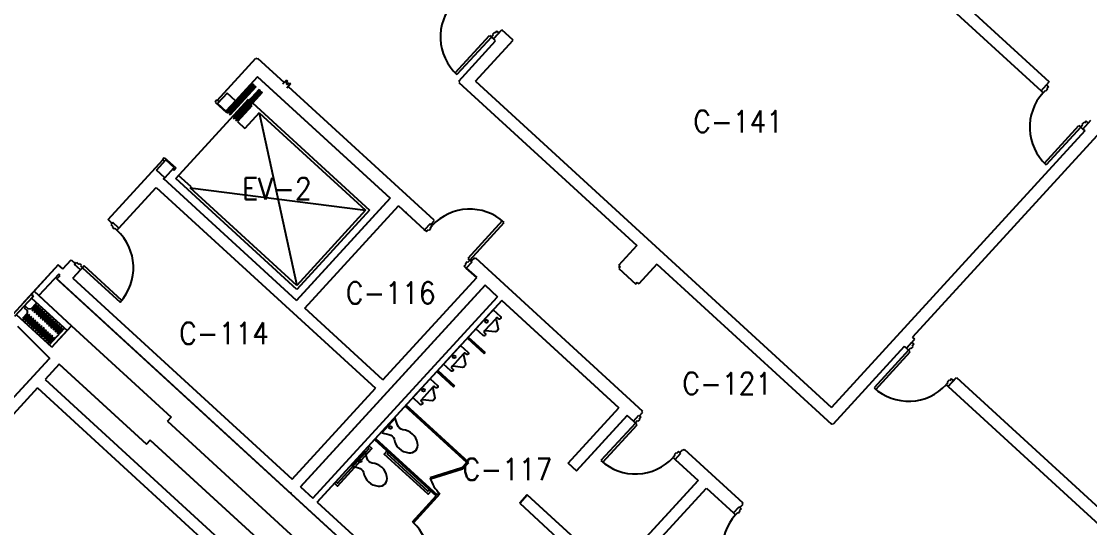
# Model space of a CAD drawing. Header units: inches. Extents: x -2 to 15026, y -1056 to 7065.
# Drawn here: x 5058 to 5812, y 4507 to 4864 of the extents above; entities that cross this region are included whole.
import ezdxf
from ezdxf.enums import TextEntityAlignment as Align

# ---------------------------------------------------------------- set-up
doc = ezdxf.new("R2010")
doc.units = ezdxf.units.IN
doc.header["$LTSCALE"] = 48
doc.header["$MEASUREMENT"] = 0
doc.layers.get('0').update_dxf_attribs({"linetype": 'CONTINUOUS'})
for name, color, linetype in [('A-DOOR', 5, 'CONTINUOUS'), ('A-FURN', 6, 'CONTINUOUS'), ('A-WALL', 7, 'CONTINUOUS'), ('SP-RMNO', 7, 'CONTINUOUS'), ('SP-ROOM', 7, 'CONTINUOUS'), ('SP-ROOMF', 7, 'CONTINUOUS')]:
    doc.layers.add(name, color=color, linetype=linetype)
doc.styles.add('ROMANS', font='ROMANS', dxfattribs={"width": 0.78})

# ---------------------------------------------------------------- blocks, each defined once
blk = doc.blocks.new('FMGRM1')
at = {"style": 'ROMANS', "width": 0.9}
for tag, p in [('DATA1', (0, -0.2836)), ('DATA2', (0, -0.443)), ('DATA3', (0, -0.6024)), ('DATA4', (0, -0.7618)), ('DATA5', (0, -0.9213))]:
    blk.add_attdef(tag, text='', height=0.1172, dxfattribs=at).set_placement(p, align=Align.CENTER)
at = {"layer": 'SP-RMNO', "style": 'ROMANS', "width": 0.9}
blk.add_attdef('RMNUMB', text='', height=0.16, dxfattribs=at).set_placement((0, 0), align=Align.MIDDLE)

msp = doc.modelspace()

# ---------------------------------------------------------------- linework, layer by layer
at = {"layer": 'A-DOOR', "linetype": 'Continuous'}
for p, q in [((5363.96, 4827.78), (5388.28, 4854.32)), ((5389.57, 4853.14), (5365.25, 4826.6)), ((5388.28, 4854.32), (5389.57, 4853.14)), ((5390.88, 4854.57), (5389.57, 4853.14)), ((5389.57, 4853.14), (5391.04, 4851.79)), ((5391.69, 4856.37), (5390.42, 4854.99)), ((5390.42, 4854.99), (5390.88, 4854.57)), ((5391.04, 4851.79), (5394.93, 4856.03)), ((5392.15, 4855.95), (5391.69, 4856.37)), ((5393.45, 4857.38), (5392.15, 4855.95)), ((5394.93, 4856.03), (5393.45, 4857.38)), ((5244.74, 4822.75), (5242.04, 4819.8)), ((5244.5, 4820.26), (5245.48, 4822.08)), ((5244.74, 4822.75), (5245.48, 4822.08)), ((5365.25, 4826.6), (5363.96, 4827.78)), ((5202.94, 4813.58), (5196.18, 4806.21)), ((5221.06, 4820.04), (5202.82, 4800.13)), ((5221.8, 4819.36), (5203.56, 4799.45)), ((5222.53, 4818.68), (5204.29, 4798.78)), ((5223.27, 4818.01), (5205.03, 4798.1)), ((5221.06, 4820.04), (5221.8, 4819.36)), ((5222.53, 4818.68), (5223.27, 4818.01)), ((5244.5, 4820.26), (5245.23, 4819.59)), ((5247.69, 4820.05), (5244.99, 4817.1)), ((5245.23, 4819.59), (5246.95, 4820.72)), ((5246.95, 4820.72), (5247.69, 4820.05)), ((5777.74, 4815.17), (5781.63, 4819.41)), ((5779.22, 4813.82), (5777.74, 4815.17)), ((5780.53, 4815.24), (5779.22, 4813.82)), ((5780.99, 4814.82), (5780.53, 4815.24)), ((5782.25, 4816.2), (5780.99, 4814.82)), ((5781.63, 4819.41), (5783.1, 4818.05)), ((5783.1, 4818.05), (5781.79, 4816.63)), ((5781.79, 4816.63), (5782.25, 4816.2)), ((5195.72, 4808.67), (5194.37, 4807.19)), ((5194.37, 4807.19), (5202.48, 4799.76)), ((5195.72, 4808.67), (5197.2, 4807.32)), ((5196.18, 4806.21), (5202.08, 4800.8)), ((5208.84, 4808.18), (5202.08, 4800.8)), ((5203.83, 4801.24), (5202.48, 4799.76)), ((5202.82, 4800.13), (5203.56, 4799.45)), ((5203.09, 4801.91), (5203.83, 4801.24)), ((5204.29, 4798.78), (5205.03, 4798.1)), ((5807.07, 4790.92), (5805.76, 4789.49)), ((5807.88, 4792.73), (5806.61, 4791.34)), ((5806.61, 4791.34), (5807.07, 4790.92)), ((5807.24, 4788.14), (5811.12, 4792.38)), ((5808.34, 4792.3), (5807.88, 4792.73)), ((5809.65, 4793.73), (5808.34, 4792.3)), ((5811.12, 4792.38), (5809.65, 4793.73)), ((5780.15, 4764.13), (5804.47, 4790.68)), ((5805.76, 4789.49), (5781.44, 4762.95)), ((5804.47, 4790.68), (5805.76, 4789.49)), ((5805.76, 4789.49), (5807.24, 4788.14)), ((5157.21, 4766.64), (5158.56, 4768.12)), ((5158.56, 4768.12), (5166.67, 4760.68)), ((5152.95, 4759.02), (5159.7, 4766.4)), ((5157.21, 4766.64), (5158.69, 4765.29)), ((5158.84, 4753.62), (5165.6, 4760.99)), ((5159.7, 4766.4), (5165.6, 4760.99)), ((5165.32, 4759.21), (5166.67, 4760.68)), ((5781.44, 4762.95), (5780.15, 4764.13)), ((5164.59, 4759.89), (5165.32, 4759.21)), ((5397.27, 4723.34), (5372.95, 4696.8)), ((5398.56, 4722.16), (5397.27, 4723.34)), ((5122.18, 4722.11), (5120.83, 4720.64)), ((5120.83, 4720.64), (5122.25, 4719.33)), ((5122.25, 4719.33), (5121.83, 4718.87)), ((5121.83, 4718.87), (5123.21, 4717.6)), ((5126.42, 4718.23), (5122.18, 4722.11)), ((5123.21, 4717.6), (5123.64, 4718.06)), ((5123.64, 4718.06), (5125.06, 4716.76)), ((5125.06, 4716.76), (5126.42, 4718.23)), ((5346.22, 4721.29), (5342.33, 4717.05)), ((5342.33, 4717.05), (5343.81, 4715.7)), ((5343.81, 4715.7), (5345.12, 4717.12)), ((5345.12, 4717.12), (5345.58, 4716.7)), ((5345.58, 4716.7), (5346.85, 4718.08)), ((5347.69, 4719.93), (5346.22, 4721.29)), ((5346.38, 4718.51), (5347.69, 4719.93)), ((5346.85, 4718.08), (5346.38, 4718.51)), ((5374.24, 4695.61), (5398.56, 4722.16)), ((5095.15, 4692.62), (5096.5, 4694.1)), ((5096.5, 4694.1), (5097.93, 4692.79)), ((5097.93, 4692.79), (5098.35, 4693.25)), ((5098.35, 4693.25), (5099.74, 4691.98)), ((5370.35, 4691.37), (5371.66, 4692.8)), ((5371.2, 4693.22), (5372.47, 4694.61)), ((5371.66, 4692.8), (5371.2, 4693.22)), ((5375.71, 4694.26), (5371.83, 4690.02)), ((5372.47, 4694.61), (5372.93, 4694.18)), ((5372.93, 4694.18), (5374.24, 4695.61)), ((5372.95, 4696.8), (5374.24, 4695.61)), ((5374.24, 4695.61), (5375.71, 4694.26)), ((5099.39, 4688.74), (5095.15, 4692.62)), ((5099.74, 4691.98), (5099.31, 4691.52)), ((5099.31, 4691.52), (5100.74, 4690.21)), ((5100.74, 4690.21), (5099.39, 4688.74)), ((5101.93, 4691.5), (5100.74, 4690.21)), ((5100.74, 4690.21), (5127.28, 4665.89)), ((5128.47, 4667.18), (5101.93, 4691.5)), ((5371.83, 4690.02), (5370.35, 4691.37)), ((5064.41, 4671.29), (5051.57, 4657.28)), ((5065.89, 4669.94), (5064.41, 4671.29)), ((5053.05, 4655.93), (5065.89, 4669.94)), ((5060.58, 4662.85), (5059.65, 4661.83)), ((5062.56, 4661.03), (5060.58, 4662.85)), ((5067.88, 4664.71), (5064.59, 4661.12)), ((5065.24, 4660.35), (5068.62, 4664.04)), ((5069.36, 4663.36), (5065.98, 4659.68)), ((5066.72, 4659), (5070.09, 4662.69)), ((5068.62, 4664.04), (5067.88, 4664.71)), ((5070.09, 4662.69), (5069.36, 4663.36)), ((5127.28, 4665.89), (5128.47, 4667.18)), ((5061.72, 4657.99), (5058.42, 4654.39)), ((5059.16, 4653.72), (5062.54, 4657.4)), ((5059.65, 4661.83), (5061.63, 4660.02)), ((5063.28, 4656.73), (5059.9, 4653.04)), ((5060.64, 4652.37), (5064.01, 4656.05)), ((5064.75, 4655.38), (5061.37, 4651.69)), ((5061.63, 4660.02), (5061.72, 4657.99)), ((5062.54, 4657.4), (5063.28, 4656.73)), ((5064.59, 4661.12), (5062.56, 4661.03)), ((5064.01, 4656.05), (5064.75, 4655.38)), ((5065.98, 4659.68), (5065.24, 4660.35)), ((5067.45, 4658.33), (5066.72, 4659)), ((5070.83, 4662.01), (5067.45, 4658.33)), ((5068.19, 4657.65), (5071.57, 4661.34)), ((5068.93, 4656.97), (5068.19, 4657.65)), ((5072.31, 4660.66), (5068.93, 4656.97)), ((5069.67, 4656.3), (5073.04, 4659.98)), ((5070.4, 4655.62), (5069.67, 4656.3)), ((5073.78, 4659.31), (5070.4, 4655.62)), ((5071.57, 4661.34), (5070.83, 4662.01)), ((5071.14, 4654.95), (5074.52, 4658.63)), ((5071.88, 4654.27), (5071.14, 4654.95)), ((5075.26, 4657.96), (5071.88, 4654.27)), ((5073.04, 4659.98), (5072.31, 4660.66)), ((5072.61, 4653.6), (5075.99, 4657.28)), ((5076.73, 4656.61), (5073.35, 4652.92)), ((5074.52, 4658.63), (5073.78, 4659.31)), ((5074.09, 4652.25), (5077.47, 4655.93)), ((5078.2, 4655.26), (5074.83, 4651.57)), ((5075.99, 4657.28), (5075.26, 4657.96)), ((5077.47, 4655.93), (5076.73, 4656.61)), ((5078.94, 4654.58), (5078.2, 4655.26)), ((5058.42, 4654.39), (5059.16, 4653.72)), ((5059.9, 4653.04), (5060.64, 4652.37)), ((5061.37, 4651.69), (5062.11, 4651.01)), ((5062.11, 4651.01), (5065.49, 4654.7)), ((5066.23, 4654.03), (5062.85, 4650.34)), ((5062.85, 4650.34), (5063.59, 4649.66)), ((5063.59, 4649.66), (5066.96, 4653.35)), ((5067.7, 4652.67), (5064.32, 4648.99)), ((5064.32, 4648.99), (5065.06, 4648.31)), ((5065.06, 4648.31), (5068.44, 4652)), ((5065.49, 4654.7), (5066.23, 4654.03)), ((5069.18, 4651.32), (5065.8, 4647.64)), ((5065.8, 4647.64), (5066.53, 4646.96)), ((5066.53, 4646.96), (5069.91, 4650.65)), ((5066.96, 4653.35), (5067.7, 4652.67)), ((5070.65, 4649.97), (5067.27, 4646.29)), ((5068.01, 4645.61), (5071.39, 4649.3)), ((5068.44, 4652), (5069.18, 4651.32)), ((5072.12, 4648.62), (5068.75, 4644.93)), ((5069.48, 4644.26), (5072.86, 4647.94)), ((5069.91, 4650.65), (5070.65, 4649.97)), ((5071.39, 4649.3), (5072.12, 4648.62)), ((5073.35, 4652.92), (5072.61, 4653.6)), ((5072.86, 4647.94), (5073.6, 4647.27)), ((5074.83, 4651.57), (5074.09, 4652.25)), ((5075.56, 4650.89), (5078.94, 4654.58)), ((5076.3, 4650.22), (5075.56, 4650.89)), ((5079.68, 4653.9), (5076.3, 4650.22)), ((5077.04, 4649.54), (5080.42, 4653.23)), ((5077.78, 4648.87), (5077.04, 4649.54)), ((5077.29, 4635.75), (5088.1, 4647.55)), ((5081.15, 4652.55), (5077.78, 4648.87)), ((5078.51, 4648.19), (5081.89, 4651.88)), ((5079.25, 4647.52), (5078.51, 4648.19)), ((5082.63, 4651.2), (5079.25, 4647.52)), ((5080.42, 4653.23), (5079.68, 4653.9)), ((5079.99, 4646.84), (5083.37, 4650.53)), ((5084.1, 4649.85), (5080.72, 4646.16)), ((5081.89, 4651.88), (5081.15, 4652.55)), ((5081.46, 4645.49), (5084.84, 4649.18)), ((5085.58, 4648.5), (5082.2, 4644.81)), ((5083.37, 4650.53), (5082.63, 4651.2)), ((5082.94, 4644.14), (5086.31, 4647.82)), ((5084.84, 4649.18), (5084.1, 4649.85)), ((5086.31, 4647.82), (5085.58, 4648.5)), ((5067.27, 4646.29), (5068.01, 4645.61)), ((5068.75, 4644.93), (5069.48, 4644.26)), ((5073.6, 4647.27), (5070.22, 4643.58)), ((5070.22, 4643.58), (5070.96, 4642.91)), ((5070.96, 4642.91), (5074.34, 4646.59)), ((5075.07, 4645.92), (5071.7, 4642.23)), ((5071.7, 4642.23), (5072.43, 4641.56)), ((5072.43, 4641.56), (5075.81, 4645.24)), ((5076.55, 4644.57), (5073.17, 4640.88)), ((5073.17, 4640.88), (5073.91, 4640.2)), ((5073.91, 4640.2), (5077.29, 4643.89)), ((5074.34, 4646.59), (5075.07, 4645.92)), ((5078.02, 4643.22), (5074.64, 4639.53)), ((5075.38, 4638.85), (5078.76, 4642.54)), ((5075.81, 4645.24), (5076.55, 4644.57)), ((5079.5, 4641.86), (5076.12, 4638.18)), ((5076.86, 4637.5), (5080.23, 4641.19)), ((5077.29, 4643.89), (5078.02, 4643.22)), ((5080.97, 4640.51), (5077.59, 4636.83)), ((5078.76, 4642.54), (5079.5, 4641.86)), ((5080.72, 4646.16), (5079.99, 4646.84)), ((5080.23, 4641.19), (5080.97, 4640.51)), ((5082.2, 4644.81), (5081.46, 4645.49)), ((5083.67, 4643.46), (5082.94, 4644.14)), ((5087.05, 4647.15), (5083.67, 4643.46)), ((5074.64, 4639.53), (5075.38, 4638.85)), ((5076.12, 4638.18), (5076.86, 4637.5)), ((5682.65, 4633.31), (5686.53, 4637.55)), ((5684.12, 4631.95), (5682.65, 4633.31)), ((5685.43, 4633.38), (5684.12, 4631.95)), ((5685.89, 4632.96), (5685.43, 4633.38)), ((5687.16, 4634.34), (5685.89, 4632.96)), ((5686.53, 4637.55), (5688.01, 4636.19)), ((5688.01, 4636.19), (5686.7, 4634.77)), ((5686.7, 4634.77), (5687.16, 4634.34)), ((5684.12, 4631.95), (5659.8, 4605.41)), ((5661.09, 4604.23), (5685.41, 4630.77)), ((5685.41, 4630.77), (5684.12, 4631.95)), ((5712.78, 4610.87), (5711.51, 4609.48)), ((5712.14, 4606.28), (5716.02, 4610.52)), ((5713.24, 4610.44), (5712.78, 4610.87)), ((5714.55, 4611.87), (5713.24, 4610.44)), ((5716.02, 4610.52), (5714.55, 4611.87)), ((5659.8, 4605.41), (5661.09, 4604.23)), ((5711.97, 4609.06), (5710.66, 4607.63)), ((5710.66, 4607.63), (5712.14, 4606.28)), ((5711.51, 4609.48), (5711.97, 4609.06)), ((5491.27, 4580.57), (5466.95, 4554.03)), ((5489.8, 4581.92), (5493.68, 4586.16)), ((5491.27, 4580.57), (5489.8, 4581.92)), ((5492.58, 4582), (5491.27, 4580.57)), ((5492.56, 4579.39), (5491.27, 4580.57)), ((5493.04, 4581.58), (5492.58, 4582)), ((5494.31, 4582.96), (5493.04, 4581.58)), ((5493.68, 4586.16), (5495.15, 4584.81)), ((5495.15, 4584.81), (5493.85, 4583.38)), ((5493.85, 4583.38), (5494.31, 4582.96)), ((5468.24, 4552.85), (5492.56, 4579.39)), ((5519.12, 4557.68), (5517.81, 4556.25)), ((5519.93, 4559.48), (5518.66, 4558.1)), ((5518.66, 4558.1), (5519.12, 4557.68)), ((5519.29, 4554.9), (5523.17, 4559.14)), ((5520.39, 4559.06), (5519.93, 4559.48)), ((5521.7, 4560.49), (5520.39, 4559.06)), ((5523.17, 4559.14), (5521.7, 4560.49)), ((5466.95, 4554.03), (5468.24, 4552.85)), ((5517.81, 4556.25), (5519.29, 4554.9)), ((5368.73, 4548.97), (5346.33, 4541.91)), ((5369.03, 4548.02), (5346.62, 4540.95)), ((5368.73, 4548.97), (5369.03, 4548.02)), ((5560.57, 4517.07), (5564.46, 4521.31)), ((5564.46, 4521.31), (5565.93, 4519.95)), ((5565.93, 4519.95), (5564.62, 4518.53)), ((5562.05, 4515.71), (5560.57, 4517.07)), ((5563.36, 4517.14), (5562.05, 4515.71)), ((5563.82, 4516.72), (5563.36, 4517.14)), ((5565.09, 4518.1), (5563.82, 4516.72)), ((5564.62, 4518.53), (5565.09, 4518.1))]:
    msp.add_line(p, q, dxfattribs=at)
for centre, radius, start, end in [((5369.47, 4548.3), 24, 195.43207, 227.5), ((5312.86, 4486.54), 32, 317.49444, 47.49078)]:
    msp.add_arc(centre, radius, start, end, dxfattribs=at)
for centre, major_axis, start_param, end_param in [((5389.57, 4853.14), (25.46, 25.46), 1.61443, 3.185226), ((5805.76, 4789.49), (25.46, 25.46), 1.61443, 3.185226), ((5374.24, 4695.61), (25.46, 25.46), 0.043633, 1.614429), ((5100.74, 4690.21), (-25.46, 25.46), 3.185226, 4.756022), ((5684.12, 4631.95), (-25.46, 25.46), 1.614429, 3.185226), ((5491.27, 4580.57), (-25.46, 25.46), 1.614429, 3.185226), ((5588.59, 4491.39), (25.46, 25.46), 1.61443, 3.185226)]:
    msp.add_ellipse(centre, major_axis=major_axis, ratio=1, start_param=start_param, end_param=end_param, dxfattribs=at)
at = {"layer": 'A-FURN', "linetype": 'Continuous'}
for p, q in [((5384.74, 4645.64), (5392.85, 4654.49)), ((5361.77, 4620.57), (5369.88, 4629.42)), ((5340.15, 4596.98), (5348.26, 4605.83))]:
    msp.add_line(p, q, dxfattribs=at)
for points in [[(5383.82, 4642.41), (5378.66, 4647.14), (5390.82, 4660.41), (5395.98, 4655.68, -1), (5394.63, 4654.21), (5393.89, 4654.88, 0.720759), (5392.88, 4653.78), (5394.23, 4647.11, -0.333333), (5392.21, 4644.9), (5385.45, 4645.67, 0.720759), (5384.43, 4644.56), (5385.17, 4643.89, -1), (5383.82, 4642.41)], [(5360.85, 4617.35), (5355.69, 4622.07), (5367.85, 4635.35), (5373.01, 4630.62, -1), (5371.66, 4629.14), (5370.92, 4629.82, 0.720759), (5369.91, 4628.71), (5371.26, 4622.05, -0.333333), (5369.24, 4619.83), (5362.48, 4620.6, 0.720759), (5361.46, 4619.5), (5362.2, 4618.82, -1), (5360.85, 4617.35)], [(5339.23, 4593.75), (5334.07, 4598.48), (5346.23, 4611.75), (5351.39, 4607.02, -1), (5350.04, 4605.55), (5349.3, 4606.22, 0.720759), (5348.29, 4605.12), (5349.64, 4598.45, -0.333333), (5347.62, 4596.24), (5340.86, 4597.01, 0.720759), (5339.85, 4595.9), (5340.58, 4595.23, -1), (5339.23, 4593.75)], [(5312.21, 4573.64), (5317.21, 4572.44, -0.259126), (5320.9, 4569.07, 0.357143), (5331.22, 4559.61, 0.555556), (5337.3, 4566.24, 0.357143), (5326.98, 4575.7, -0.259126), (5323.29, 4579.08), (5321.67, 4583.96), (5312.21, 4573.64)], [(5290.64, 4550.11), (5295.65, 4548.91, -0.259126), (5299.34, 4545.53, 0.357143), (5309.66, 4536.08, 0.555556), (5315.74, 4542.71, 0.357143), (5305.42, 4552.17, -0.259126), (5301.73, 4555.55), (5300.1, 4560.43), (5290.64, 4550.11)]]:
    msp.add_lwpolyline(points, format="xyb", dxfattribs=at)
for points in [[(5278.67, 4538.02), (5280.88, 4536), (5305.2, 4562.54), (5302.99, 4564.57)], [(5279.68, 4539.13), (5280.79, 4538.12), (5303.08, 4562.45), (5301.98, 4563.46)], [(5346.85, 4532.5), (5344.83, 4530.29), (5313.86, 4558.67), (5315.89, 4560.88)], [(5345.75, 4533.52), (5344.74, 4532.41), (5315.98, 4558.76), (5317, 4559.87)], [(5290.64, 4550.11), (5295.65, 4548.91)]]:
    msp.add_lwpolyline(points, dxfattribs=at)
for centre in [(5386.21, 4652.43), (5363.24, 4627.36), (5341.63, 4603.77), (5318.41, 4577.45), (5296.85, 4553.92)]:
    msp.add_circle(centre, 1, dxfattribs=at)
at = {"layer": 'A-WALL', "linetype": 'Continuous'}
for p, q in [((5584.22, 5004.02), (5783.49, 4821.43)), ((6022.38, 5007.39), (5686.9, 4641.28)), ((5581.08, 4995.38), (5777.74, 4815.17)), ((5391.04, 4851.79), (5396.96, 4858.24)), ((5392.52, 4850.44), (5391.04, 4851.79)), ((5404.88, 4850.98), (5396.96, 4858.24)), ((5366.51, 4822.05), (5392.52, 4850.44)), ((5378.36, 4822.04), (5404.88, 4850.98)), ((5196, 4808.41), (5223.28, 4838.18)), ((5223.28, 4838.18), (5223.83, 4837.67)), ((5223.83, 4837.67), (5224.34, 4838.23)), ((5224.34, 4838.23), (5243.14, 4821)), ((5208.84, 4808.18), (5224.38, 4825.14)), ((5224.38, 4825.14), (5208.84, 4808.18)), ((5224.38, 4825.14), (5318.01, 4739.34)), ((5318.01, 4739.34), (5224.38, 4825.14)), ((5366.51, 4822.05), (5367.06, 4821.54)), ((5367.06, 4821.54), (5366.56, 4820.99)), ((5366.56, 4820.99), (5492.24, 4705.82)), ((5378.36, 4822.04), (5629.85, 4591.6)), ((5777.74, 4815.17), (5783.49, 4821.43)), ((5208.84, 4808.18), (5202.94, 4813.58)), ((5208.84, 4808.18), (5202.94, 4813.58)), ((5202.94, 4813.58), (5202.94, 4813.58)), ((5225.48, 4815.98), (5207.24, 4796.08)), ((5226.22, 4815.31), (5207.98, 4795.4)), ((5226.96, 4814.63), (5208.72, 4794.72)), ((5227.7, 4813.96), (5209.45, 4794.05)), ((5225.48, 4815.98), (5226.22, 4815.31)), ((5226.96, 4814.63), (5227.7, 4813.96)), ((5246.08, 4818.3), (5348.84, 4724.14)), ((5166.65, 4753.25), (5217.99, 4809.29)), ((5217.99, 4809.29), (5218.73, 4808.61)), ((5219.46, 4807.93), (5220.2, 4807.26)), ((5220.94, 4806.58), (5303.51, 4730.92)), ((5220.33, 4804.43), (5210.19, 4793.37)), ((5225.49, 4799.7), (5215.35, 4788.64)), ((5220.33, 4804.43), (5219.59, 4805.11)), ((5225.49, 4799.7), (5300.69, 4730.79)), ((5225.49, 4799.7), (5252.05, 4677.71)), ((5207.24, 4796.08), (5207.98, 4795.4)), ((5208.72, 4794.72), (5209.45, 4794.05)), ((5210.19, 4793.37), (5215.35, 4788.64)), ((5807.24, 4788.14), (5812.98, 4794.41)), ((5808.71, 4786.79), (5629.85, 4591.6)), ((5807.24, 4788.14), (5808.71, 4786.79)), ((5118.81, 4724.18), (5157.49, 4766.39)), ((5158.84, 4753.62), (5152.95, 4759.02)), ((5152.95, 4759.02), (5152.95, 4759.02)), ((5158.17, 4752.88), (5158.84, 4753.62)), ((5158.17, 4752.88), (5158.84, 4753.62)), ((5252.17, 4674.88), (5166.65, 4753.25)), ((5177.52, 4747.36), (5168.67, 4755.46)), ((5126.42, 4718.23), (5152.78, 4746.96)), ((5126.42, 4718.23), (5152.78, 4746.96)), ((5152.78, 4746.96), (5307.59, 4605.11)), ((5152.78, 4746.96), (5307.59, 4605.11)), ((5251.8, 4667.08), (5158.17, 4752.88)), ((5251.8, 4667.08), (5158.17, 4752.88)), ((5177.52, 4747.36), (5176.84, 4746.62)), ((5252.05, 4677.71), (5176.84, 4746.62)), ((5176.84, 4746.62), (5300.69, 4730.79)), ((5251.8, 4667.08), (5318.01, 4739.34)), ((5318.01, 4739.34), (5251.8, 4667.08)), ((5300.69, 4730.79), (5252.05, 4677.71)), ((5303.51, 4730.92), (5252.17, 4674.88)), ((5257.7, 4661.68), (5323.91, 4733.93)), ((5257.7, 4661.68), (5323.91, 4733.93)), ((5323.91, 4733.93), (5342.33, 4717.05)), ((5342.33, 4717.05), (5323.91, 4733.93)), ((5121.67, 4721.56), (5118.81, 4724.18)), ((5348.88, 4723.08), (5346.77, 4720.78)), ((5348.84, 4724.14), (5348.33, 4723.59)), ((5348.33, 4723.59), (5348.88, 4723.08)), ((5121.67, 4721.56), (5122.18, 4722.11)), ((5126.42, 4718.23), (5122.18, 4722.11)), ((5346.22, 4721.29), (5342.33, 4717.05)), ((5346.77, 4720.78), (5346.22, 4721.29)), ((5492.24, 4705.82), (5479.4, 4691.81)), ((5086.89, 4689.34), (5092.8, 4695.79)), ((5092.8, 4695.79), (5095.66, 4693.18)), ((5095.66, 4693.18), (5095.15, 4692.62)), ((5375.72, 4694.26), (5371.83, 4690.02)), ((5377.27, 4697.07), (5375.16, 4694.76)), ((5375.16, 4694.76), (5375.71, 4694.26)), ((5377.27, 4697.07), (5377.83, 4696.56)), ((5378.33, 4697.11), (5377.83, 4696.56)), ((5378.33, 4697.11), (5496.3, 4589.02)), ((5506.43, 4692.82), (5493.6, 4678.81)), ((5506.43, 4692.82), (5629.83, 4579.74)), ((5083.67, 4692.3), (5057.99, 4664.28)), ((5083.67, 4692.3), (5066.55, 4673.62)), ((5083.95, 4685.76), (5069.96, 4670.5)), ((5086.89, 4689.34), (5083.67, 4692.3)), ((5084.96, 4684.84), (5083.95, 4685.76)), ((5093.99, 4682.84), (5099.39, 4688.74)), ((5099.39, 4688.74), (5093.99, 4682.84)), ((5099.39, 4688.74), (5095.15, 4692.62)), ((5371.83, 4690.02), (5379.21, 4683.26)), ((5379.21, 4683.26), (5371.83, 4690.02)), ((5479.4, 4691.81), (5480.51, 4690.8)), ((5480.51, 4690.8), (5479.5, 4689.7)), ((5479.5, 4689.7), (5491.48, 4678.72)), ((5082.68, 4682.35), (5084.96, 4684.84)), ((5082.68, 4682.35), (5084.96, 4684.84)), ((5082.68, 4682.35), (5084.16, 4681)), ((5370.22, 4418.87), (5082.68, 4682.35)), ((5084.16, 4681), (5370.22, 4418.87)), ((5093.99, 4682.84), (5248.82, 4540.97)), ((5254.71, 4535.56), (5385.1, 4677.86)), ((5385.1, 4677.86), (5254.71, 4535.56)), ((5313, 4611.01), (5379.21, 4683.26)), ((5385.1, 4677.86), (5393.95, 4669.75)), ((5393.95, 4669.75), (5385.1, 4677.86)), ((5492.49, 4679.82), (5491.48, 4678.72)), ((5492.49, 4679.82), (5493.6, 4678.81)), ((5064.75, 4671.66), (5066.55, 4673.62)), ((5066.22, 4670.3), (5064.75, 4671.66)), ((5064.87, 4668.83), (5066.22, 4670.3)), ((5066.55, 4673.62), (5093.09, 4649.3)), ((5066.55, 4673.62), (5072.45, 4668.22)), ((5064.87, 4668.83), (5089.94, 4645.86)), ((5263.56, 4527.45), (5393.95, 4669.75)), ((5263.56, 4527.45), (5393.95, 4669.75)), ((5266.51, 4524.75), (5396.9, 4667.05)), ((5396.9, 4667.05), (5266.51, 4524.75)), ((5396.9, 4667.05), (5479.47, 4591.38)), ((5479.47, 4591.38), (5396.9, 4667.05)), ((5079.13, 4634.06), (5054.06, 4657.03)), ((5313, 4611.01), (5257.7, 4661.68)), ((5313, 4611.01), (5257.7, 4661.68)), ((5054.89, 4649.05), (5077.53, 4626.4)), ((5093.09, 4649.3), (5083.64, 4638.98)), ((5084.99, 4640.46), (5093.09, 4649.3)), ((5093.09, 4649.3), (5163.5, 4584.78)), ((5093.09, 4649.3), (5163.5, 4584.78)), ((5079.13, 4634.06), (5089.94, 4645.86)), ((5372.58, 4640.51), (5384.45, 4629.63)), ((5373.25, 4641.24), (5385.12, 4630.37)), ((5688.56, 4639.76), (5686.9, 4641.28)), ((5681.17, 4634.66), (5630.89, 4579.79)), ((5681.17, 4634.66), (5682.65, 4633.31)), ((5682.65, 4633.31), (5688.56, 4639.76)), ((5077.13, 4625.96), (5044.25, 4590.08)), ((5044.25, 4590.08), (5077.13, 4625.96)), ((5077.53, 4626.4), (5077.13, 4625.96)), ((5384.45, 4629.63), (5385.12, 4630.37)), ((5084.38, 4622.03), (5074.47, 4611.21)), ((5084.38, 4622.03), (5074.47, 4611.21)), ((5084.38, 4622.03), (5145.94, 4565.61)), ((5145.94, 4565.61), (5084.38, 4622.03)), ((5351.64, 4617.65), (5363.5, 4606.78)), ((5074.47, 4611.21), (5620.79, 4110.6)), ((5350.96, 4616.91), (5362.83, 4606.04)), ((5712.14, 4606.28), (5718.05, 4612.73)), ((5718.05, 4612.73), (5894.07, 4451.44)), ((5069.06, 4605.31), (5044.74, 4578.77)), ((5069.06, 4605.31), (5044.74, 4578.77)), ((5069.06, 4605.31), (5617.87, 4102.42)), ((5248.82, 4540.97), (5307.59, 4605.11)), ((5248.82, 4540.97), (5307.59, 4605.11)), ((5362.83, 4606.04), (5363.5, 4606.78)), ((5712.14, 4606.28), (5887.98, 4445.15)), ((5372.11, 4552.66), (5328.61, 4592.52)), ((5373.52, 4552.72), (5329.28, 4593.26)), ((5443.67, 4552.31), (5479.47, 4591.38)), ((5443.67, 4552.31), (5479.47, 4591.38)), ((5494.23, 4585.66), (5496.34, 4587.96)), ((5495.2, 4587.82), (5495.2, 4587.82)), ((5495.79, 4588.47), (5496.3, 4589.02)), ((5495.79, 4588.47), (5496.34, 4587.96)), ((5160.8, 4581.83), (5163.5, 4584.78)), ((5163.5, 4584.78), (5160.8, 4581.83)), ((5160.8, 4581.83), (5653.19, 4130.65)), ((5160.8, 4581.83), (5653.19, 4130.65)), ((5449.57, 4546.9), (5485.37, 4585.98)), ((5485.37, 4585.98), (5449.57, 4546.9)), ((5489.8, 4581.92), (5485.37, 4585.98)), ((5485.37, 4585.98), (5489.8, 4581.92)), ((5489.8, 4581.92), (5493.68, 4586.16)), ((5493.68, 4586.16), (5494.23, 4585.66)), ((5629.83, 4579.74), (5630.34, 4580.29)), ((5630.34, 4580.29), (5630.89, 4579.79)), ((5145.94, 4565.61), (5148.64, 4568.56)), ((5148.64, 4568.56), (5145.94, 4565.61)), ((5148.64, 4568.56), (5641.03, 4117.38)), ((5641.03, 4117.38), (5148.64, 4568.56)), ((5307.05, 4568.99), (5350.54, 4529.13)), ((5307.72, 4569.73), (5351.22, 4529.86)), ((5519.29, 4554.9), (5523.17, 4559.14)), ((5522.62, 4559.64), (5524.73, 4561.95)), ((5522.62, 4559.64), (5523.17, 4559.14)), ((5524.69, 4560.8), (5524.69, 4560.8)), ((5524.73, 4561.95), (5525.28, 4561.44)), ((5525.28, 4561.44), (5525.79, 4562)), ((5525.79, 4562), (5567.08, 4524.16)), ((5368.73, 4548.97), (5372.11, 4552.66)), ((5369.47, 4548.3), (5373.52, 4552.72)), ((5443.67, 4552.31), (5449.57, 4546.9)), ((5449.57, 4546.9), (5443.67, 4552.31)), ((5519.29, 4554.9), (5535.51, 4540.04)), ((5368.73, 4548.97), (5369.47, 4548.3)), ((5254.71, 4535.56), (5263.56, 4527.45)), ((5475.38, 4474.42), (5535.51, 4540.04)), ((5535.51, 4540.04), (5475.38, 4474.42)), ((5475.87, 4463.12), (5541.41, 4534.63)), ((5475.87, 4463.12), (5541.41, 4534.63)), ((5541.41, 4534.63), (5560.57, 4517.07)), ((5541.41, 4534.63), (5560.57, 4517.07)), ((5333.75, 4510.81), (5350.54, 4529.13)), ((5334.48, 4510.13), (5351.28, 4528.45)), ((5351.22, 4529.86), (5352.51, 4531.28)), ((5351.28, 4528.45), (5353.25, 4530.6)), ((5409.52, 4523.92), (5414.92, 4529.82)), ((5414.92, 4529.82), (5409.52, 4523.92)), ((5414.92, 4529.82), (5475.38, 4474.42)), ((5475.38, 4474.42), (5414.92, 4529.82)), ((5266.51, 4524.75), (5371.2, 4428.82)), ((5409.52, 4523.92), (5436.06, 4499.6)), ((5409.52, 4523.92), (5436.06, 4499.6)), ((5560.57, 4517.07), (5564.46, 4521.31)), ((5565.01, 4520.8), (5564.46, 4521.31)), ((5565.01, 4520.8), (5567.12, 4523.1)), ((5566.57, 4523.61), (5567.08, 4524.16)), ((5566.57, 4523.61), (5567.12, 4523.1)), ((5333.75, 4510.81), (5334.48, 4510.13))]:
    msp.add_line(p, q, dxfattribs=at)
for p in [(5158.25, 4752.93), (5329.07, 4729.2), (5342.33, 4717.05), (5247.83, 4531.01)]:
    msp.add_point(p, dxfattribs=at)

# ---------------------------------------------------------------- block references
at = {"layer": 'SP-ROOM', "linetype": 'Continuous'}
ref = msp.add_blockref('FMGRM1', (5563.85, 4793.49), dxfattribs=dict(at, xscale=96, yscale=96, zscale=96))
ref.add_attrib('RMNUMB', 'C-141', dxfattribs={"layer": 'SP-RMNO', "height": 15.36, "style": 'ROMANS', "width": 0.9}).set_placement((5563.85, 4793.49), align=Align.MIDDLE)
at = {"layer": 'SP-ROOMF', "linetype": 'Continuous'}
ref = msp.add_blockref('FMGRM1', (5238.09, 4746.11), dxfattribs=dict(at, xscale=96, yscale=96, zscale=96))
ref.add_attrib('RMNUMB', 'EV-2', dxfattribs={"layer": 'SP-RMNO', "height": 15.36, "style": 'ROMANS', "width": 0.9}).set_placement((5238.09, 4746.11), align=Align.MIDDLE)
ref = msp.add_blockref('FMGRM1', (5318.45, 4672.47), dxfattribs=dict(at, xscale=96, yscale=96, zscale=96))
ref.add_attrib('RMNUMB', 'C-116', dxfattribs={"layer": 'SP-RMNO', "height": 15.36, "style": 'ROMANS', "width": 0.9}).set_placement((5318.45, 4672.47), align=Align.MIDDLE)
ref = msp.add_blockref('FMGRM1', (5200.79, 4643.97), dxfattribs=dict(at, xscale=96, yscale=96, zscale=96))
ref.add_attrib('RMNUMB', 'C-114', dxfattribs={"layer": 'SP-RMNO', "height": 15.36, "style": 'ROMANS', "width": 0.9}).set_placement((5200.79, 4643.97), align=Align.MIDDLE)
ref = msp.add_blockref('FMGRM1', (5556.16, 4608.5), dxfattribs=dict(at, xscale=96, yscale=96, zscale=96))
ref.add_attrib('RMNUMB', 'C-121', dxfattribs={"layer": 'SP-RMNO', "height": 15.36, "style": 'ROMANS', "width": 0.9}).set_placement((5556.16, 4608.5), align=Align.MIDDLE)
ref = msp.add_blockref('FMGRM1', (5401.01, 4547.93), dxfattribs=dict(at, xscale=96, yscale=96, zscale=96))
ref.add_attrib('RMNUMB', 'C-117', dxfattribs={"layer": 'SP-RMNO', "height": 15.36, "style": 'ROMANS', "width": 0.9}).set_placement((5401.01, 4547.93), align=Align.MIDDLE)

doc.saveas('drawing.dxf')
